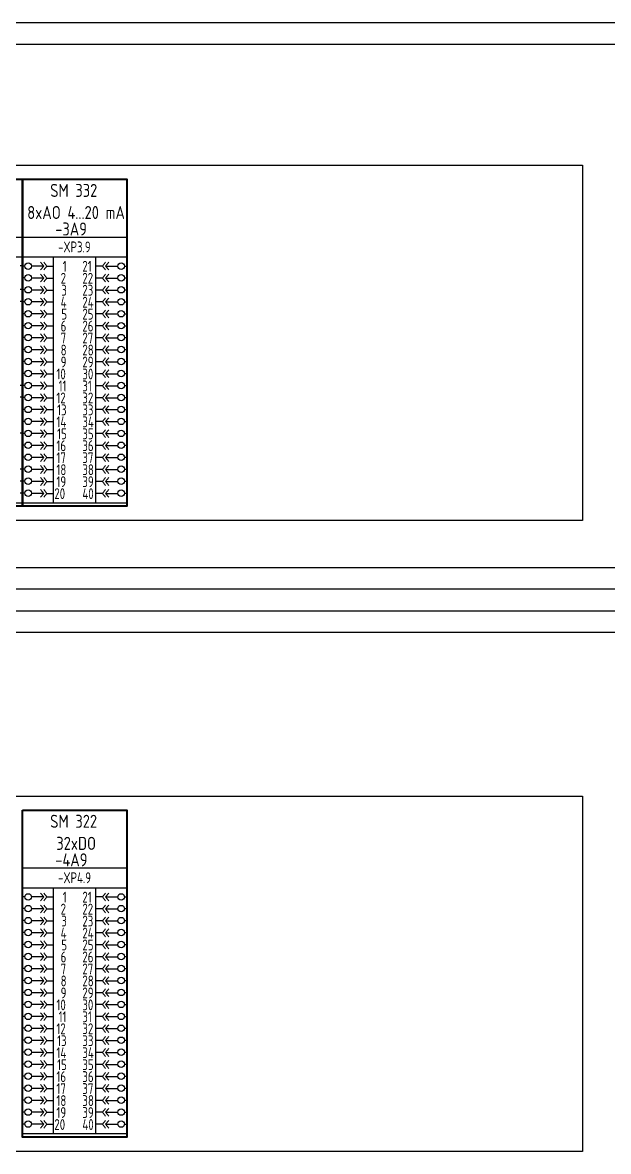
# Model space of a CAD drawing. Header units: millimetres. Extents: x 613 to 19799, y 1373 to 4314.
# Drawn here: x 3285.7 to 3420.7, y 1626.2 to 1886.4 of the extents above; entities that cross this region are included whole.
import ezdxf

# ---------------------------------------------------------------- set-up
doc = ezdxf.new("R2010")
doc.units = ezdxf.units.MM
doc.linetypes.add('3_2012-53-ТКР2.1-2_План$0${ Chain Double-Dash }', pattern=[0])
doc.layers.add('КИА_НАКЛЕЙКИ', color=1, linetype='Continuous')
doc.styles.add('GOST-A 3-1', font='gost_0.ttf', dxfattribs={"height": 3})
doc.styles.add('GOSTA-2.5-1', font='GOST_AU.ttf', dxfattribs={"width": 0.9, "height": 2.5})

# ---------------------------------------------------------------- blocks, each defined once
blk = doc.blocks.new('A$C64B152A4')
at = {"color": 0}
for p, q in [((7.11, 0.7), (7.11, 57.39)), ((16.89, 0.7), (16.89, 57.39)), ((0.55, 55.33), (0, 55.33)), ((4.87, 55.33), (2.05, 55.33)), ((5.61, 55.33), (7.11, 55.33)), ((18.39, 55.33), (16.89, 55.33)), ((19.13, 55.33), (21.95, 55.33)), ((23.45, 55.33), (24, 55.33)), ((0.55, 52.64), (0, 52.64)), ((4.87, 52.58), (2.05, 52.58)), ((5.61, 52.58), (7.11, 52.58)), ((18.39, 52.58), (16.89, 52.58)), ((19.13, 52.58), (21.95, 52.58)), ((23.45, 52.64), (24, 52.64)), ((0.55, 49.88), (0, 49.88)), ((4.87, 49.82), (2.05, 49.82)), ((5.61, 49.82), (7.11, 49.82)), ((18.39, 49.82), (16.89, 49.82)), ((19.13, 49.82), (21.95, 49.82)), ((23.45, 49.88), (24, 49.88)), ((0.55, 47.12), (0, 47.12)), ((4.87, 47.06), (2.05, 47.06)), ((5.61, 47.06), (7.11, 47.06)), ((18.39, 47.06), (16.89, 47.06)), ((19.13, 47.06), (21.95, 47.06)), ((23.45, 47.12), (24, 47.12)), ((0.55, 44.36), (0, 44.36)), ((4.87, 44.3), (2.05, 44.3)), ((5.61, 44.3), (7.11, 44.3)), ((18.39, 44.3), (16.89, 44.3)), ((19.13, 44.3), (21.95, 44.3)), ((23.45, 44.36), (24, 44.36)), ((0.55, 41.6), (0, 41.6)), ((4.87, 41.54), (2.05, 41.54)), ((5.61, 41.54), (7.11, 41.54)), ((18.39, 41.54), (16.89, 41.54)), ((19.13, 41.54), (21.95, 41.54)), ((23.45, 41.6), (24, 41.6)), ((0.55, 38.85), (0, 38.85)), ((4.87, 38.79), (2.05, 38.79)), ((5.61, 38.79), (7.11, 38.79)), ((18.39, 38.79), (16.89, 38.79)), ((19.13, 38.79), (21.95, 38.79)), ((23.45, 38.85), (24, 38.85)), ((0.55, 36.09), (0, 36.09)), ((4.87, 36.03), (2.05, 36.03)), ((5.61, 36.03), (7.11, 36.03)), ((18.39, 36.03), (16.89, 36.03)), ((19.13, 36.03), (21.95, 36.03)), ((23.45, 36.09), (24, 36.09)), ((0.55, 33.33), (0, 33.33)), ((4.87, 33.27), (2.05, 33.27)), ((5.61, 33.27), (7.11, 33.27)), ((18.39, 33.27), (16.89, 33.27)), ((19.13, 33.27), (21.95, 33.27)), ((23.45, 33.33), (24, 33.33)), ((0.55, 30.57), (0, 30.57)), ((4.87, 30.51), (2.05, 30.51)), ((5.61, 30.51), (7.11, 30.51)), ((18.39, 30.51), (16.89, 30.51)), ((19.13, 30.51), (21.95, 30.51)), ((23.45, 30.57), (24, 30.57)), ((0.55, 27.81), (0, 27.81)), ((4.87, 27.75), (2.05, 27.75)), ((5.61, 27.75), (7.11, 27.75)), ((18.39, 27.75), (16.89, 27.75)), ((19.13, 27.75), (21.95, 27.75)), ((23.45, 27.81), (24, 27.81)), ((0.55, 25.06), (0, 25.06)), ((4.87, 24.99), (2.05, 24.99)), ((5.61, 24.99), (7.11, 24.99)), ((18.39, 24.99), (16.89, 24.99)), ((19.13, 24.99), (21.95, 24.99)), ((23.45, 25.06), (24, 25.06)), ((0.55, 22.3), (0, 22.3)), ((4.87, 22.24), (2.05, 22.24)), ((5.61, 22.24), (7.11, 22.24)), ((18.39, 22.24), (16.89, 22.24)), ((19.13, 22.24), (21.95, 22.24)), ((23.45, 22.3), (24, 22.3)), ((0.55, 19.54), (0, 19.54)), ((4.87, 19.48), (2.05, 19.48)), ((5.61, 19.48), (7.11, 19.48)), ((18.39, 19.48), (16.89, 19.48)), ((19.13, 19.48), (21.95, 19.48)), ((23.45, 19.54), (24, 19.54)), ((0.55, 16.78), (0, 16.78)), ((4.87, 16.72), (2.05, 16.72)), ((5.61, 16.72), (7.11, 16.72)), ((18.39, 16.72), (16.89, 16.72)), ((19.13, 16.72), (21.95, 16.72)), ((23.45, 16.78), (24, 16.78)), ((0.55, 14.02), (0, 14.02)), ((4.87, 13.96), (2.05, 13.96)), ((5.61, 13.96), (7.11, 13.96)), ((18.39, 13.96), (16.89, 13.96)), ((19.13, 13.96), (21.95, 13.96)), ((23.45, 14.02), (24, 14.02)), ((0.55, 11.26), (0, 11.26)), ((4.87, 11.2), (2.05, 11.2)), ((5.61, 11.2), (7.11, 11.2)), ((18.39, 11.2), (16.89, 11.2)), ((19.13, 11.2), (21.95, 11.2)), ((23.45, 11.26), (24, 11.26)), ((0.55, 8.51), (0, 8.51)), ((4.87, 8.45), (2.05, 8.45)), ((5.61, 8.45), (7.11, 8.45)), ((18.39, 8.45), (16.89, 8.45)), ((19.13, 8.45), (21.95, 8.45)), ((23.45, 8.51), (24, 8.51)), ((0.55, 5.75), (0, 5.75)), ((4.87, 5.69), (2.05, 5.69)), ((5.61, 5.69), (7.11, 5.69)), ((18.39, 5.69), (16.89, 5.69)), ((19.13, 5.69), (21.95, 5.69)), ((23.45, 5.75), (24, 5.75)), ((0.55, 2.99), (0, 2.99)), ((4.87, 2.93), (2.05, 2.93)), ((5.61, 2.93), (7.11, 2.93)), ((18.39, 2.93), (16.89, 2.93)), ((19.13, 2.93), (21.95, 2.93)), ((23.45, 2.99), (24, 2.99)), ((24, 0.7), (0, 0.7))]:
    blk.add_line(p, q, dxfattribs=at)
at = {"lineweight": 18}
for p, q in [((4.87, 55.33), (4.12, 56.22)), ((4.87, 55.33), (4.12, 54.44)), ((5.61, 55.33), (4.87, 56.22)), ((5.61, 55.33), (4.87, 54.44)), ((18.39, 55.33), (19.13, 56.22)), ((18.39, 55.33), (19.13, 54.44)), ((19.13, 55.33), (19.88, 56.22)), ((19.13, 55.33), (19.88, 54.44)), ((4.87, 52.58), (4.12, 53.47)), ((4.87, 52.58), (4.12, 51.69)), ((5.61, 52.58), (4.87, 53.47)), ((5.61, 52.58), (4.87, 51.69)), ((18.39, 52.58), (19.13, 53.47)), ((18.39, 52.58), (19.13, 51.69)), ((19.13, 52.58), (19.88, 53.47)), ((19.13, 52.58), (19.88, 51.69)), ((4.87, 49.82), (4.12, 50.71)), ((4.87, 49.82), (4.12, 48.93)), ((5.61, 49.82), (4.87, 50.71)), ((5.61, 49.82), (4.87, 48.93)), ((18.39, 49.82), (19.13, 50.71)), ((18.39, 49.82), (19.13, 48.93)), ((19.13, 49.82), (19.88, 50.71)), ((19.13, 49.82), (19.88, 48.93)), ((4.87, 47.06), (4.12, 47.95)), ((4.87, 47.06), (4.12, 46.17)), ((5.61, 47.06), (4.87, 47.95)), ((5.61, 47.06), (4.87, 46.17)), ((18.39, 47.06), (19.13, 47.95)), ((18.39, 47.06), (19.13, 46.17)), ((19.13, 47.06), (19.88, 47.95)), ((19.13, 47.06), (19.88, 46.17)), ((4.87, 44.3), (4.12, 45.19)), ((4.87, 44.3), (4.12, 43.41)), ((5.61, 44.3), (4.87, 45.19)), ((5.61, 44.3), (4.87, 43.41)), ((18.39, 44.3), (19.13, 45.19)), ((18.39, 44.3), (19.13, 43.41)), ((19.13, 44.3), (19.88, 45.19)), ((19.13, 44.3), (19.88, 43.41)), ((4.87, 41.54), (4.12, 42.43)), ((5.61, 41.54), (4.87, 42.43)), ((18.39, 41.54), (19.13, 42.43)), ((19.13, 41.54), (19.88, 42.43)), ((4.87, 41.54), (4.12, 40.65)), ((4.87, 38.79), (4.12, 39.68)), ((5.61, 41.54), (4.87, 40.65)), ((5.61, 38.79), (4.87, 39.68)), ((18.39, 41.54), (19.13, 40.65)), ((18.39, 38.79), (19.13, 39.68)), ((19.13, 41.54), (19.88, 40.65)), ((19.13, 38.79), (19.88, 39.68)), ((4.87, 38.79), (4.12, 37.9)), ((4.87, 36.03), (4.12, 36.92)), ((5.61, 38.79), (4.87, 37.9)), ((5.61, 36.03), (4.87, 36.92)), ((18.39, 38.79), (19.13, 37.9)), ((18.39, 36.03), (19.13, 36.92)), ((19.13, 38.79), (19.88, 37.9)), ((19.13, 36.03), (19.88, 36.92)), ((4.87, 36.03), (4.12, 35.14)), ((4.87, 33.27), (4.12, 34.16)), ((5.61, 36.03), (4.87, 35.14)), ((5.61, 33.27), (4.87, 34.16)), ((18.39, 36.03), (19.13, 35.14)), ((18.39, 33.27), (19.13, 34.16)), ((19.13, 36.03), (19.88, 35.14)), ((19.13, 33.27), (19.88, 34.16)), ((4.87, 33.27), (4.12, 32.38)), ((4.87, 30.51), (4.12, 31.4)), ((5.61, 33.27), (4.87, 32.38)), ((5.61, 30.51), (4.87, 31.4)), ((18.39, 33.27), (19.13, 32.38)), ((18.39, 30.51), (19.13, 31.4)), ((19.13, 33.27), (19.88, 32.38)), ((19.13, 30.51), (19.88, 31.4)), ((4.87, 30.51), (4.12, 29.62)), ((4.87, 27.75), (4.12, 28.64)), ((5.61, 30.51), (4.87, 29.62)), ((5.61, 27.75), (4.87, 28.64)), ((18.39, 30.51), (19.13, 29.62)), ((18.39, 27.75), (19.13, 28.64)), ((19.13, 30.51), (19.88, 29.62)), ((19.13, 27.75), (19.88, 28.64)), ((4.87, 27.75), (4.12, 26.86)), ((5.61, 27.75), (4.87, 26.86)), ((18.39, 27.75), (19.13, 26.86)), ((19.13, 27.75), (19.88, 26.86)), ((4.87, 24.99), (4.12, 25.88)), ((4.87, 24.99), (4.12, 24.1)), ((5.61, 24.99), (4.87, 25.88)), ((5.61, 24.99), (4.87, 24.1)), ((18.39, 24.99), (19.13, 25.88)), ((18.39, 24.99), (19.13, 24.1)), ((19.13, 24.99), (19.88, 25.88)), ((19.13, 24.99), (19.88, 24.1)), ((4.87, 22.24), (4.12, 23.13)), ((4.87, 22.24), (4.12, 21.35)), ((5.61, 22.24), (4.87, 23.13)), ((5.61, 22.24), (4.87, 21.35)), ((18.39, 22.24), (19.13, 23.13)), ((18.39, 22.24), (19.13, 21.35)), ((19.13, 22.24), (19.88, 23.13)), ((19.13, 22.24), (19.88, 21.35)), ((4.87, 19.48), (4.12, 20.37)), ((4.87, 19.48), (4.12, 18.59)), ((5.61, 19.48), (4.87, 20.37)), ((5.61, 19.48), (4.87, 18.59)), ((18.39, 19.48), (19.13, 20.37)), ((18.39, 19.48), (19.13, 18.59)), ((19.13, 19.48), (19.88, 20.37)), ((19.13, 19.48), (19.88, 18.59)), ((4.87, 16.72), (4.12, 17.61)), ((4.87, 16.72), (4.12, 15.83)), ((5.61, 16.72), (4.87, 17.61)), ((5.61, 16.72), (4.87, 15.83)), ((18.39, 16.72), (19.13, 17.61)), ((18.39, 16.72), (19.13, 15.83)), ((19.13, 16.72), (19.88, 17.61)), ((19.13, 16.72), (19.88, 15.83)), ((4.87, 13.96), (4.12, 14.85)), ((4.87, 13.96), (4.12, 13.07)), ((5.61, 13.96), (4.87, 14.85)), ((5.61, 13.96), (4.87, 13.07)), ((18.39, 13.96), (19.13, 14.85)), ((18.39, 13.96), (19.13, 13.07)), ((19.13, 13.96), (19.88, 14.85)), ((19.13, 13.96), (19.88, 13.07)), ((4.87, 11.2), (4.12, 12.09)), ((4.87, 11.2), (4.12, 10.31)), ((5.61, 11.2), (4.87, 12.09)), ((5.61, 11.2), (4.87, 10.31)), ((18.39, 11.2), (19.13, 12.09)), ((18.39, 11.2), (19.13, 10.31)), ((19.13, 11.2), (19.88, 12.09)), ((19.13, 11.2), (19.88, 10.31)), ((4.87, 8.45), (4.12, 9.34)), ((4.87, 8.45), (4.12, 7.55)), ((5.61, 8.45), (4.87, 9.34)), ((5.61, 8.45), (4.87, 7.55)), ((18.39, 8.45), (19.13, 9.34)), ((18.39, 8.45), (19.13, 7.55)), ((19.13, 8.45), (19.88, 9.34)), ((19.13, 8.45), (19.88, 7.55)), ((4.87, 5.69), (4.12, 6.58)), ((4.87, 5.69), (4.12, 4.8)), ((5.61, 5.69), (4.87, 6.58)), ((5.61, 5.69), (4.87, 4.8)), ((18.39, 5.69), (19.13, 6.58)), ((18.39, 5.69), (19.13, 4.8)), ((19.13, 5.69), (19.88, 6.58)), ((19.13, 5.69), (19.88, 4.8)), ((4.87, 2.93), (4.12, 3.82)), ((4.87, 2.93), (4.12, 2.04)), ((5.61, 2.93), (4.87, 3.82)), ((5.61, 2.93), (4.87, 2.04)), ((18.39, 2.93), (19.13, 3.82)), ((18.39, 2.93), (19.13, 2.04)), ((19.13, 2.93), (19.88, 3.82)), ((19.13, 2.93), (19.88, 2.04))]:
    blk.add_line(p, q, dxfattribs=at)
at = {"color": 0, "lineweight": 40}
blk.add_lwpolyline([(0, 75.35), (24, 75.35), (24, 0), (0, 0)], close=True, dxfattribs=at)
at = {"color": 0}
blk.add_lwpolyline([(0, 62.03), (24, 62.02), (24, 57.39), (0, 57.39)], close=True, dxfattribs=at)
for centre in [(1.3, 55.33), (22.7, 55.33), (1.3, 52.64), (22.7, 52.64), (1.3, 49.88), (22.7, 49.88), (1.3, 47.12), (22.7, 47.12), (1.3, 44.36), (22.7, 44.36), (1.3, 41.6), (22.7, 41.6), (1.3, 38.85), (22.7, 38.85), (1.3, 36.09), (22.7, 36.09), (1.3, 33.33), (22.7, 33.33), (1.3, 30.57), (22.7, 30.57), (1.3, 27.81), (22.7, 27.81), (1.3, 25.06), (22.7, 25.06), (1.3, 22.3), (22.7, 22.3), (1.3, 19.54), (22.7, 19.54), (1.3, 16.78), (22.7, 16.78), (1.3, 14.02), (22.7, 14.02), (1.3, 11.26), (22.7, 11.26), (1.3, 8.51), (22.7, 8.51), (1.3, 5.75), (22.7, 5.75), (1.3, 2.99), (22.7, 2.99)]:
    blk.add_circle(centre, 0.75, dxfattribs=at)
at = {"style": 'GOSTA-2.5-1', "width": 0.9}
for s, p in [('1', (9.25, 54.04)), ('21', (13.78, 54.04)), ('2', (8.76, 51.28)), ('22', (13.78, 51.28)), ('3', (8.93, 48.52)), ('23', (13.78, 48.52)), ('4', (8.77, 45.76)), ('24', (13.78, 45.76)), ('5', (8.93, 43.01)), ('25', (13.78, 43.01)), ('6', (8.77, 40.25)), ('26', (13.78, 40.25)), ('7', (8.77, 37.49)), ('27', (13.78, 37.49)), ('8', (8.77, 34.73)), ('28', (13.78, 34.73)), ('9', (8.77, 31.97)), ('29', (13.78, 31.97)), ('10', (7.8, 29.21)), ('30', (13.78, 29.21)), ('11', (8.29, 26.46)), ('31', (13.78, 26.46)), ('12', (7.79, 23.7)), ('32', (13.78, 23.7)), ('13', (7.96, 20.94)), ('33', (13.78, 20.94)), ('14', (7.8, 18.18)), ('34', (13.78, 18.18)), ('15', (7.96, 15.42)), ('35', (13.78, 15.42)), ('16', (7.8, 12.67)), ('36', (13.78, 12.67)), ('17', (7.8, 9.91)), ('37', (13.78, 9.91)), ('18', (7.8, 7.15)), ('38', (13.78, 7.15)), ('19', (7.8, 4.39)), ('39', (13.78, 4.39)), ('20', (7.32, 1.63)), ('40', (13.78, 1.63))]:
    blk.add_text(s, height=2.5, dxfattribs=at).set_placement(p)

msp = doc.modelspace()

# ---------------------------------------------------------------- linework, layer by layer
for p, q in [((3068, 1886.39), (3662, 1886.39)), ((3088, 1881.39), (3657, 1881.39))]:
    msp.add_line(p, q)
at = {"color": 0}
for p, q in [((3274.81, 1836.96), (3285.71, 1836.96)), ((3285.71, 1836.96), (3285.71, 1789.29)), ((3285.71, 1836.96), (3285.71, 1789.29)), ((3285.71, 1836.96), (3285.71, 1789.29)), ((3285.71, 1832.32), (3274.81, 1832.32)), ((3285.16, 1830.37), (3285.71, 1830.37)), ((3285.16, 1824.92), (3285.71, 1824.92)), ((3285.16, 1822.16), (3285.71, 1822.16)), ((3285.16, 1802.85), (3285.71, 1802.85)), ((3285.16, 1800.09), (3285.71, 1800.09)), ((3285.16, 1791.82), (3285.71, 1791.82)), ((3285.16, 1783.55), (3285.71, 1783.55)), ((3285.16, 1780.79), (3285.71, 1780.79)), ((3285.16, 1778.03), (3285.71, 1778.03)), ((3285.71, 1775.63), (3274.81, 1775.63))]:
    msp.add_line(p, q, dxfattribs=at)
at = {"color": 1}
for p, q in [((3147.81, 1760.78), (3450.7, 1760.78)), ((3123.81, 1750.78), (3453.7, 1750.78))]:
    msp.add_line(p, q, dxfattribs=at)
at = {"color": 4}
for p, q in [((3504.73, 1755.78), (3144.08, 1755.78)), ((3507.73, 1745.78), (3120.08, 1745.78))]:
    msp.add_line(p, q, dxfattribs=at)
at = {"color": 0, "linetype": '3_2012-53-ТКР2.1-2_План$0${ Chain Double-Dash }', "ltscale": 5}
for points in [[(3115.01, 1853.5), (3414.79, 1853.5), (3414.79, 1771.61), (3115.01, 1771.61)], [(3115.01, 1708.1), (3414.79, 1708.1), (3414.79, 1626.21), (3115.01, 1626.21)]]:
    msp.add_lwpolyline(points, close=True, dxfattribs=at)
at = {"color": 0, "lineweight": 40}
msp.add_lwpolyline([(3261.71, 1850.28), (3285.71, 1850.28), (3285.71, 1774.93), (3261.71, 1774.93)], close=True, dxfattribs=at)

# ---------------------------------------------------------------- block references
at = {"color": 0}
for p in [(3285.71, 1774.93), (3285.71, 1629.53)]:
    msp.add_blockref('A$C64B152A4', p, dxfattribs=at)

# ---------------------------------------------------------------- texts
at = {"style": 'GOST-A 3-1'}
for s, p in [('SM 332', (3292.07, 1846.2)), ('8xAO 4...20 mA', (3286.78, 1841.11)), ('SM 322', (3292.07, 1700.8)), ('32xDO', (3293.48, 1695.71))]:
    msp.add_text(s, height=3, dxfattribs=at).set_placement(p)
at = {"style": 'GOSTA-2.5-1', "width": 0.9}
for s, p in [('-XP3.9', (3293.89, 1833.43)), ('-XP4.9', (3293.89, 1688.03))]:
    msp.add_text(s, height=2.5, dxfattribs=at).set_placement(p)
at = {"layer": 'КИА_НАКЛЕЙКИ', "style": 'GOST-A 3-1'}
for s, p in [('-3A9', (3293.24, 1837.31)), ('-4A9', (3293.24, 1691.92))]:
    msp.add_text(s, height=3, dxfattribs=at).set_placement(p)

doc.saveas('drawing.dxf')
